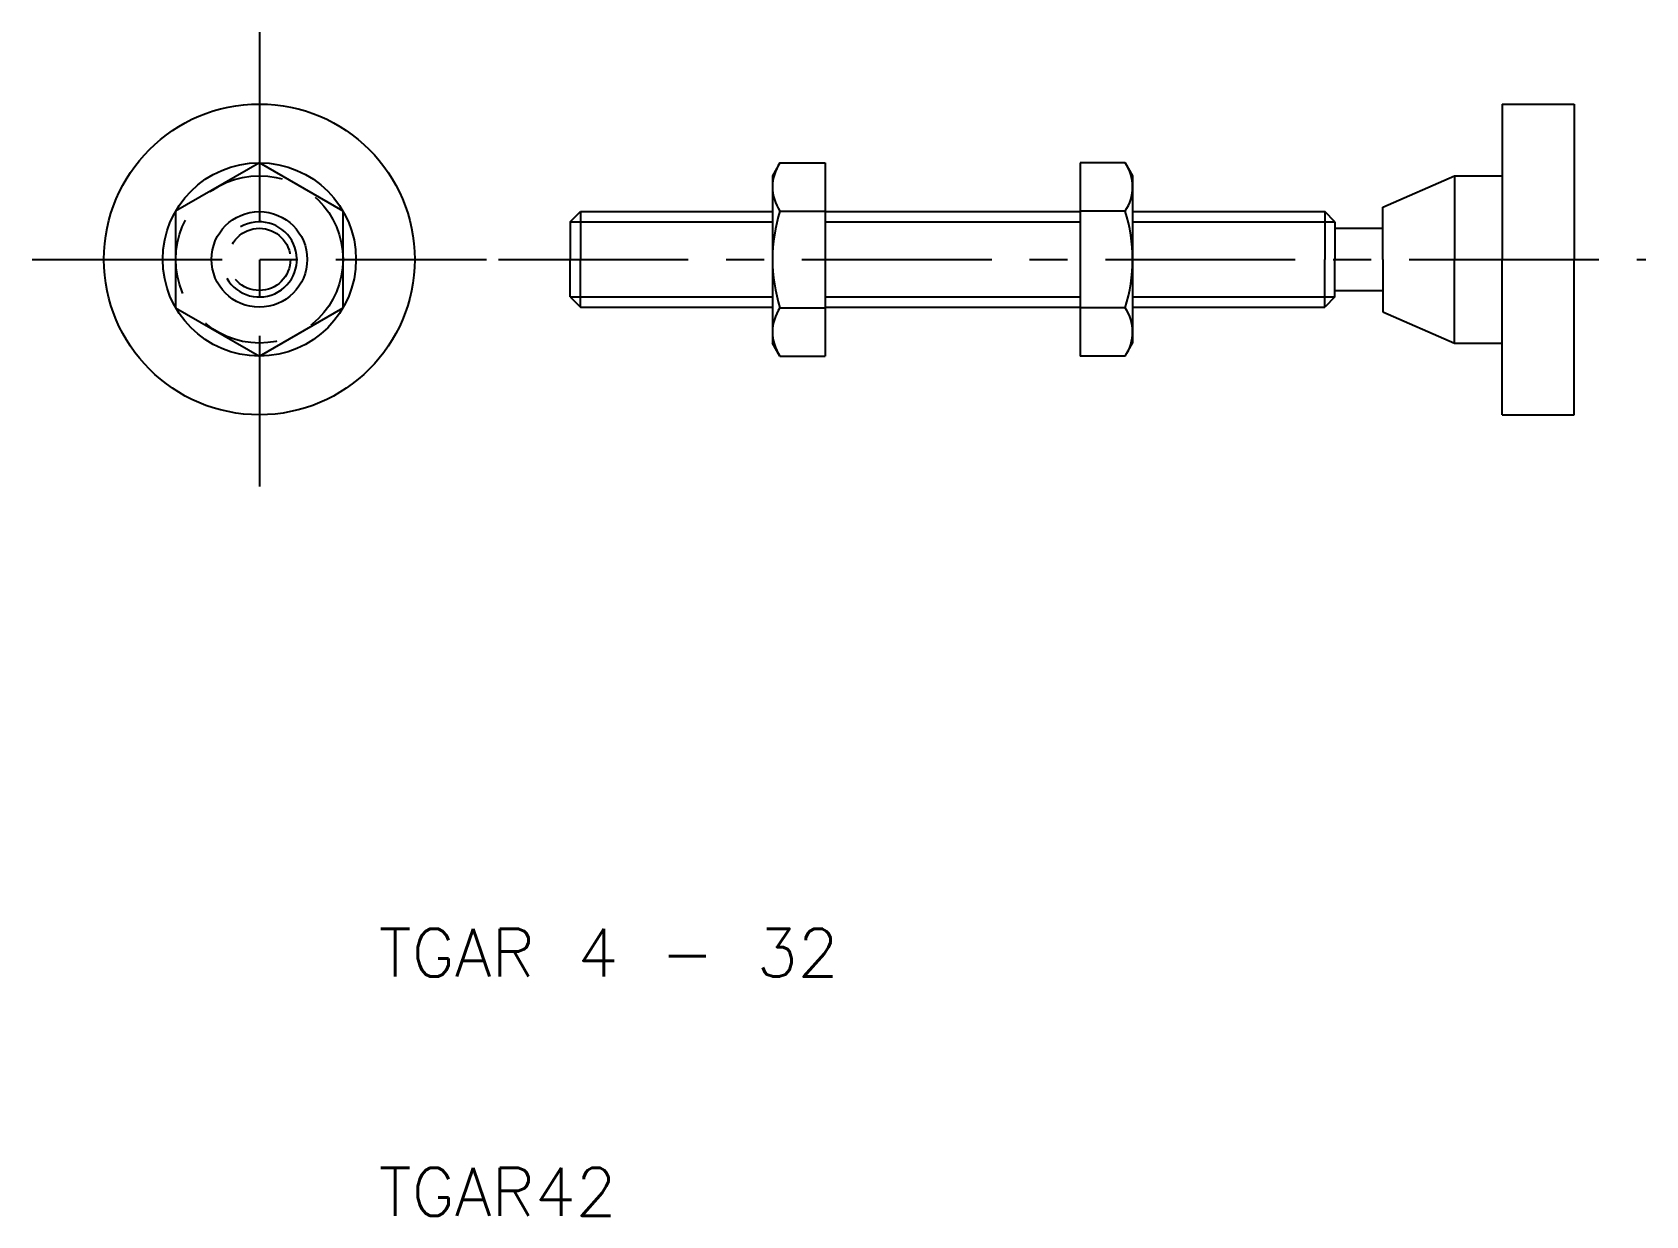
# Model space of a CAD drawing. Extents: x -4.5 to 63, y 10 to 59.5.
import ezdxf

# ---------------------------------------------------------------- set-up
doc = ezdxf.new("R2010")
doc.units = 0
doc.header["$LTSCALE"] = 0.25
doc.linetypes.add('CENTER', pattern=[50.8, 31.75, -6.35, 6.35, -6.35])
doc.linetypes.add('DASHED', pattern=[19.05, 12.7, -6.35])
doc.layers.get('0').update_dxf_attribs({"linetype": 'CONTINUOUS'})
doc.layers.add('CENTER', color=1, linetype='CENTER')
doc.styles.get("Standard").update_dxf_attribs({"font": 'txt.shx', "bigfont": 'extfont.shx'})

msp = doc.modelspace()

# ---------------------------------------------------------------- linework, layer by layer
for p, q in [((57, 56.5), (57, 53.5)), ((57, 56.5), (60, 56.5)), ((60, 56.5), (60, 50)), ((5, 54.0425), (1.499092, 52.02125)), ((8.500908, 52.02125), (5, 54.0425)), ((26.779667, 54.0425), (26.466667, 53.500368)), ((26.779667, 54.0425), (28.666667, 54.0425)), ((28.666667, 54.0425), (28.666667, 45.9575)), ((39.333333, 54.0425), (39.333333, 45.9575)), ((41.220333, 54.0425), (39.333333, 54.0425)), ((41.220333, 54.0425), (41.533333, 53.500368)), ((26.466667, 53.500368), (26.466667, 46.499632)), ((41.533333, 53.500368), (41.533333, 46.499632)), ((52, 52.1875), (55, 53.5)), ((55, 53.5), (57, 53.5)), ((55, 53.5), (55, 50)), ((57, 53.5), (57, 50)), ((1.499092, 52.02125), (1.499092, 47.97875)), ((8.500908, 47.97875), (8.500908, 52.02125)), ((18, 51.5705), (18.4295, 52)), ((18.4295, 52), (26.466667, 52)), ((18.4295, 52), (18.4295, 50)), ((26.779667, 52.02125), (28.666667, 52.02125)), ((28.666667, 52), (39.333333, 52)), ((41.220333, 52.02125), (39.333333, 52.02125)), ((41.533333, 52), (49.5705, 52)), ((50, 51.5705), (49.5705, 52)), ((49.5705, 52), (49.5705, 50)), ((52, 51.3), (52, 52.1875)), ((18, 51.5705), (18, 50)), ((50, 51.5705), (50, 51.3)), ((50, 51.3), (52, 51.3)), ((50, 51.3), (50, 50)), ((52, 50), (52, 51.3)), ((18, 48.4295), (18, 50)), ((18.4295, 48), (18.4295, 50)), ((49.5705, 48), (49.5705, 50)), ((50, 48.7), (50, 50)), ((52, 50), (52, 48.7)), ((55, 46.5), (55, 50)), ((57, 46.5), (57, 50)), ((60, 43.5), (60, 50)), ((50, 48.7), (52, 48.7)), ((50, 48.4295), (50, 48.7)), ((52, 48.7), (52, 47.8125)), ((1.499092, 47.97875), (5, 45.9575)), ((5, 45.9575), (8.500908, 47.97875)), ((18, 48.4295), (18.4295, 48)), ((18.4295, 48), (26.466667, 48)), ((26.779667, 47.97875), (28.666667, 47.97875)), ((28.666667, 48), (39.333333, 48)), ((41.220333, 47.97875), (39.333333, 47.97875)), ((41.533333, 48), (49.5705, 48)), ((50, 48.4295), (49.5705, 48)), ((52, 47.8125), (55, 46.5)), ((26.779667, 45.9575), (26.466667, 46.499632)), ((26.779667, 45.9575), (28.666667, 45.9575)), ((41.220333, 45.9575), (39.333333, 45.9575)), ((41.220333, 45.9575), (41.533333, 46.499632)), ((55, 46.5), (57, 46.5)), ((57, 43.5), (57, 46.5)), ((57, 43.5), (60, 43.5))]:
    msp.add_line(p, q)
at = {"color": 3}
for p, q in [((18, 51.5705), (26.466667, 51.5705)), ((28.666667, 51.5705), (39.333333, 51.5705)), ((41.533333, 51.5705), (50, 51.5705)), ((18, 48.4295), (26.466667, 48.4295)), ((28.666667, 48.4295), (39.333333, 48.4295)), ((41.533333, 48.4295), (50, 48.4295))]:
    msp.add_line(p, q, dxfattribs=at)
for radius in [6.5, 4.0425, 2]:
    msp.add_circle((5, 50), radius)
at = {"color": 3, "linetype": 'DASHED'}
for radius in [3.5, 1.3]:
    msp.add_circle((5, 50), radius, dxfattribs=at)
for centre, radius, start, end in [((28.254737, 53.031875), 1.78807, 145.583517, 214.416483), ((39.745263, 53.031875), 1.78807, 325.583517, 34.416483), ((33.149447, 50), 6.68278, 162.394797, 197.605203), ((34.850553, 50), 6.68278, 342.394797, 17.605203), ((28.254737, 46.968125), 1.78807, 145.583517, 214.416483), ((39.745263, 46.968125), 1.78807, 325.583517, 34.416483)]:
    msp.add_arc(centre, radius, start, end)
at = {"color": 3}
msp.add_arc((5, 50), 1.5705, 210, 120, dxfattribs=at)
at = {"layer": 'CENTER', "color": 1, "linetype": 'CENTER'}
for p, q in [((5, 59.5), (5, 40.5)), ((-4.5, 50), (14.5, 50)), ((15, 50), (63, 50))]:
    msp.add_line(p, q, dxfattribs=at)

# ---------------------------------------------------------------- texts
for s, p in [('TGAR 4 - 32', (10, 20)), ('TGAR42', (10, 10))]:
    msp.add_text(s, height=2).set_placement(p)

doc.saveas('drawing.dxf')
